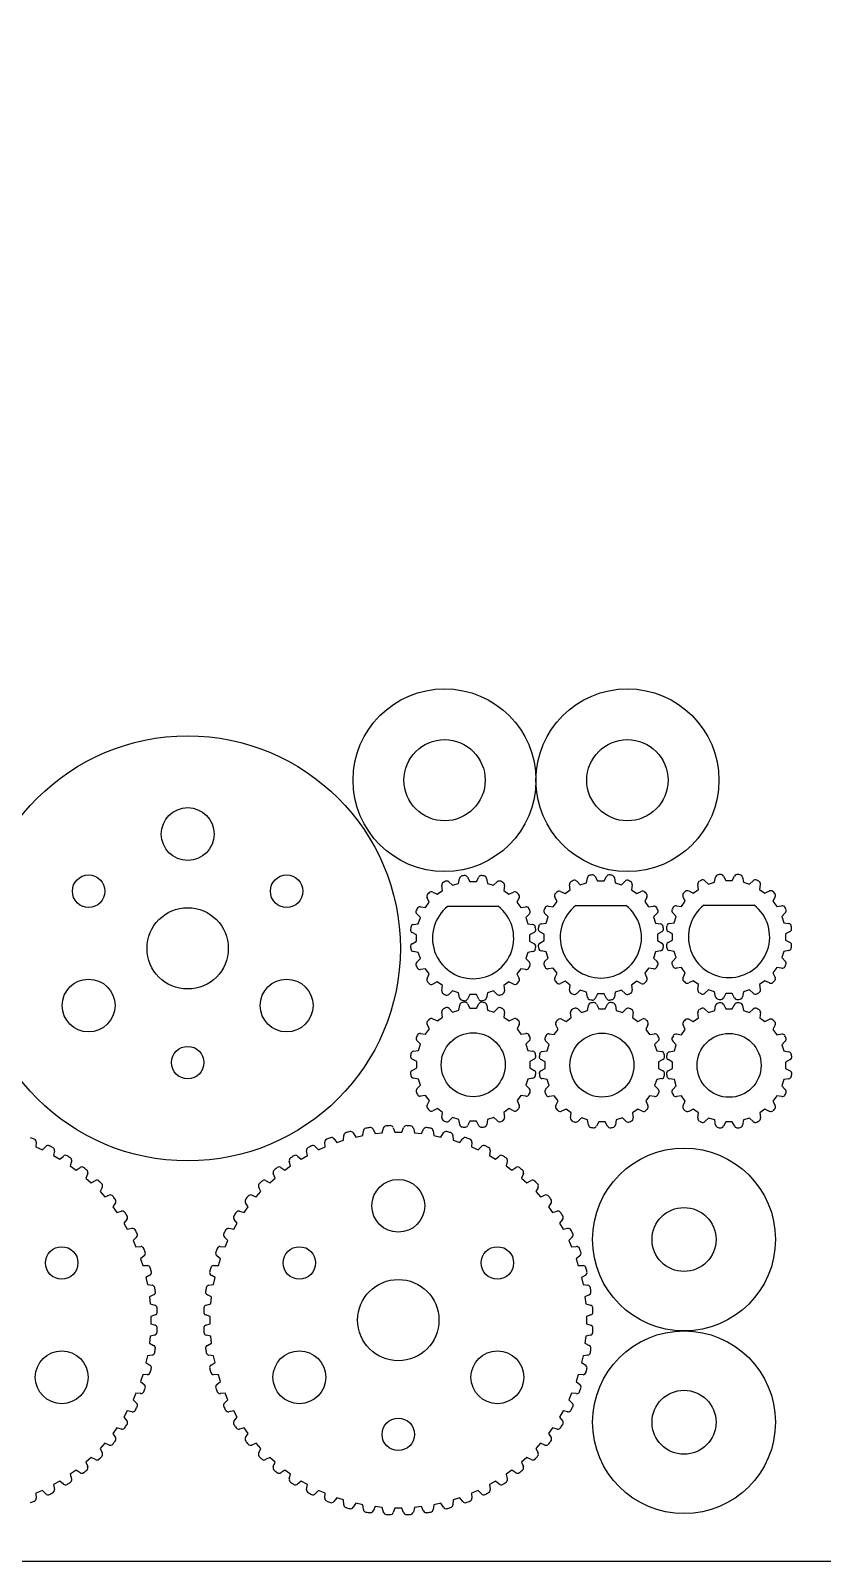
# Model space of a CAD drawing. Extents: x 0 to 603, y 0 to 603.
# Drawn here: x 79.4 to 157.3, y 0 to 150.8 of the extents above; entities that cross this region are included whole.
import ezdxf

# ---------------------------------------------------------------- set-up
doc = ezdxf.new("R2010")
doc.units = 0
doc.layers.add('FINAL', color=8, linetype='CONTINUOUS')
doc.layers.add('LASER_BED', color=8, linetype='CONTINUOUS')

msp = doc.modelspace()

# ---------------------------------------------------------------- linework, layer by layer
at = {"layer": 'FINAL', "linetype": 'CONTINUOUS'}
for p, q in [((119.93, 66.07), (119.86, 66.57)), ((120.56, 66.92), (120.92, 66.58)), ((120.92, 66.58), (121.52, 66.77)), ((121.52, 66.77), (121.61, 67.26)), ((122.39, 67.39), (122.62, 66.95)), ((122.62, 66.95), (123.26, 66.95)), ((123.26, 66.95), (123.49, 67.39)), ((124.27, 67.26), (124.36, 66.77)), ((124.36, 66.77), (124.96, 66.58)), ((124.96, 66.58), (125.32, 66.92)), ((126.02, 66.57), (125.95, 66.07)), ((132.5, 66.13), (132.43, 66.63)), ((133.14, 66.99), (133.49, 66.64)), ((133.49, 66.64), (134.1, 66.83)), ((134.1, 66.83), (134.19, 67.33)), ((134.96, 67.45), (135.2, 67.01)), ((135.2, 67.01), (135.83, 67.01)), ((135.83, 67.01), (136.07, 67.45)), ((136.85, 67.33), (136.93, 66.83)), ((136.93, 66.83), (137.54, 66.64)), ((137.54, 66.64), (137.9, 66.99)), ((138.6, 66.63), (138.53, 66.13)), ((145.12, 66.17), (145.05, 66.67)), ((145.75, 67.03), (146.11, 66.68)), ((146.11, 66.68), (146.71, 66.88)), ((146.71, 66.88), (146.8, 67.37)), ((147.58, 67.49), (147.81, 67.05)), ((147.81, 67.05), (148.45, 67.05)), ((148.45, 67.05), (148.68, 67.49)), ((149.46, 67.37), (149.55, 66.88)), ((149.55, 66.88), (150.15, 66.68)), ((150.15, 66.68), (150.51, 67.03)), ((151.21, 66.67), (151.14, 66.17)), ((118.25, 64.4), (118.63, 64.91)), ((118.63, 64.91), (118.41, 65.36)), ((118.97, 65.92), (119.42, 65.7)), ((119.42, 65.7), (119.93, 66.07)), ((125.95, 66.07), (126.47, 65.7)), ((126.47, 65.7), (126.92, 65.92)), ((127.47, 65.36), (127.26, 64.91)), ((127.26, 64.91), (127.63, 64.4)), ((130.83, 64.46), (131.2, 64.97)), ((131.2, 64.97), (130.98, 65.42)), ((131.54, 65.98), (131.99, 65.76)), ((131.99, 65.76), (132.5, 66.13)), ((138.53, 66.13), (139.04, 65.76)), ((139.04, 65.76), (139.49, 65.98)), ((140.05, 65.42), (139.83, 64.97)), ((139.83, 64.97), (140.2, 64.46)), ((143.44, 64.5), (143.82, 65.01)), ((143.82, 65.01), (143.6, 65.46)), ((144.16, 66.02), (144.6, 65.8)), ((144.6, 65.8), (145.12, 66.17)), ((151.14, 66.17), (151.66, 65.8)), ((151.66, 65.8), (152.11, 66.02)), ((152.66, 65.46), (152.44, 65.01)), ((152.44, 65.01), (152.82, 64.5)), ((117.75, 63.4), (117.4, 63.76)), ((117.55, 62.8), (117.75, 63.4)), ((117.76, 64.47), (118.25, 64.4)), ((120.48, 64.53), (125.41, 64.53)), ((127.63, 64.4), (128.12, 64.47)), ((128.48, 63.76), (128.13, 63.4)), ((128.13, 63.4), (128.33, 62.8)), ((130.32, 63.47), (129.98, 63.83)), ((130.13, 62.86), (130.32, 63.47)), ((130.33, 64.53), (130.83, 64.46)), ((133.05, 64.6), (137.98, 64.6)), ((140.2, 64.46), (140.7, 64.53)), ((141.06, 63.83), (140.71, 63.47)), ((140.71, 63.47), (140.9, 62.86)), ((142.94, 63.51), (142.59, 63.87)), ((142.74, 62.9), (142.94, 63.51)), ((142.95, 64.57), (143.44, 64.5)), ((145.67, 64.64), (150.6, 64.64)), ((152.82, 64.5), (153.31, 64.57)), ((153.67, 63.87), (153.32, 63.51)), ((153.32, 63.51), (153.52, 62.9)), ((117.38, 61.7), (116.94, 61.94)), ((117.06, 62.71), (117.55, 62.8)), ((128.33, 62.8), (128.82, 62.71)), ((128.95, 61.94), (128.5, 61.7)), ((129.95, 61.76), (129.51, 62)), ((129.63, 62.78), (130.13, 62.86)), ((140.9, 62.86), (141.4, 62.78)), ((141.52, 62), (141.08, 61.76)), ((142.57, 61.81), (142.13, 62.04)), ((142.25, 62.82), (142.74, 62.9)), ((153.52, 62.9), (154.01, 62.82)), ((154.14, 62.04), (153.69, 61.81)), ((116.94, 60.83), (117.38, 61.07)), ((117.38, 61.07), (117.38, 61.7)), ((128.5, 61.7), (128.5, 61.07)), ((128.5, 61.07), (128.95, 60.83)), ((129.51, 60.89), (129.95, 61.13)), ((129.95, 61.13), (129.95, 61.76)), ((141.08, 61.76), (141.08, 61.13)), ((141.08, 61.13), (141.52, 60.89)), ((142.13, 60.94), (142.57, 61.17)), ((142.57, 61.17), (142.57, 61.81)), ((153.69, 61.81), (153.69, 61.17)), ((153.69, 61.17), (154.14, 60.94)), ((117.55, 59.97), (117.06, 60.05)), ((117.4, 59), (117.75, 59.36)), ((117.75, 59.36), (117.55, 59.97)), ((128.33, 59.97), (128.13, 59.36)), ((128.13, 59.36), (128.48, 59)), ((128.82, 60.05), (128.33, 59.97)), ((130.13, 60.03), (129.63, 60.12)), ((129.98, 59.07), (130.32, 59.42)), ((130.32, 59.42), (130.13, 60.03)), ((140.9, 60.03), (140.71, 59.42)), ((140.71, 59.42), (141.06, 59.07)), ((141.4, 60.12), (140.9, 60.03)), ((142.74, 60.07), (142.25, 60.16)), ((142.59, 59.11), (142.94, 59.47)), ((142.94, 59.47), (142.74, 60.07)), ((153.52, 60.07), (153.32, 59.47)), ((153.32, 59.47), (153.67, 59.11)), ((154.01, 60.16), (153.52, 60.07)), ((118.25, 58.37), (117.76, 58.3)), ((118.63, 57.86), (118.25, 58.37)), ((118.41, 57.41), (118.63, 57.86)), ((127.63, 58.37), (127.26, 57.86)), ((127.26, 57.86), (127.47, 57.41)), ((128.12, 58.3), (127.63, 58.37)), ((130.83, 58.43), (130.33, 58.36)), ((131.2, 57.92), (130.83, 58.43)), ((130.98, 57.47), (131.2, 57.92)), ((140.2, 58.43), (139.83, 57.92)), ((139.83, 57.92), (140.05, 57.47)), ((140.7, 58.36), (140.2, 58.43)), ((143.44, 58.48), (142.95, 58.41)), ((143.82, 57.96), (143.44, 58.48)), ((143.6, 57.51), (143.82, 57.96)), ((152.82, 58.48), (152.44, 57.96)), ((152.44, 57.96), (152.66, 57.51)), ((153.31, 58.41), (152.82, 58.48)), ((119.42, 57.07), (118.97, 56.85)), ((119.93, 56.7), (119.42, 57.07)), ((119.86, 56.2), (119.93, 56.7)), ((120.92, 56.19), (120.56, 55.84)), ((121.52, 55.99), (120.92, 56.19)), ((121.61, 55.5), (121.52, 55.99)), ((122.62, 55.82), (122.39, 55.38)), ((123.26, 55.82), (122.62, 55.82)), ((123.49, 55.38), (123.26, 55.82)), ((124.36, 55.99), (124.27, 55.5)), ((124.96, 56.19), (124.36, 55.99)), ((125.32, 55.84), (124.96, 56.19)), ((126.47, 57.07), (125.95, 56.7)), ((125.95, 56.7), (126.02, 56.2)), ((126.92, 56.85), (126.47, 57.07)), ((131.99, 57.13), (131.54, 56.91)), ((132.5, 56.76), (131.99, 57.13)), ((132.43, 56.26), (132.5, 56.76)), ((133.49, 56.25), (133.14, 55.91)), ((134.1, 56.06), (133.49, 56.25)), ((134.19, 55.57), (134.1, 56.06)), ((135.2, 55.88), (134.96, 55.44)), ((135.83, 55.88), (135.2, 55.88)), ((136.07, 55.44), (135.83, 55.88)), ((136.93, 56.06), (136.85, 55.57)), ((137.54, 56.25), (136.93, 56.06)), ((137.9, 55.91), (137.54, 56.25)), ((139.04, 57.13), (138.53, 56.76)), ((138.53, 56.76), (138.6, 56.26)), ((139.49, 56.91), (139.04, 57.13)), ((144.6, 57.17), (144.16, 56.96)), ((145.12, 56.8), (144.6, 57.17)), ((145.05, 56.31), (145.12, 56.8)), ((146.11, 56.3), (145.75, 55.95)), ((146.71, 56.1), (146.11, 56.3)), ((146.8, 55.61), (146.71, 56.1)), ((147.81, 55.93), (147.58, 55.48)), ((148.45, 55.93), (147.81, 55.93)), ((148.68, 55.48), (148.45, 55.93)), ((149.55, 56.1), (149.46, 55.61)), ((150.15, 56.3), (149.55, 56.1)), ((150.51, 55.95), (150.15, 56.3)), ((151.66, 57.17), (151.14, 56.8)), ((151.14, 56.8), (151.21, 56.31)), ((152.11, 56.96), (151.66, 57.17)), ((120.57, 54.45), (120.93, 54.1)), ((120.93, 54.1), (121.54, 54.3)), ((121.54, 54.3), (121.62, 54.79)), ((122.4, 54.91), (122.63, 54.47)), ((122.63, 54.47), (123.27, 54.47)), ((123.27, 54.47), (123.5, 54.91)), ((124.28, 54.79), (124.37, 54.3)), ((124.37, 54.3), (124.97, 54.1)), ((124.97, 54.1), (125.33, 54.45)), ((133.24, 54.41), (133.6, 54.06)), ((134.2, 54.25), (134.29, 54.75)), ((135.07, 54.87), (135.3, 54.43)), ((135.3, 54.43), (135.93, 54.43)), ((135.93, 54.43), (136.17, 54.87)), ((136.95, 54.75), (137.03, 54.25)), ((137.64, 54.06), (138, 54.41)), ((145.75, 54.39), (146.11, 54.05)), ((146.72, 54.24), (146.81, 54.73)), ((147.58, 54.86), (147.82, 54.42)), ((147.82, 54.42), (148.45, 54.42)), ((148.45, 54.42), (148.69, 54.86)), ((149.47, 54.73), (149.55, 54.24)), ((150.16, 54.05), (150.52, 54.39)), ((118.64, 52.43), (118.42, 52.88)), ((118.98, 53.44), (119.43, 53.22)), ((119.43, 53.22), (119.94, 53.59)), ((119.94, 53.59), (119.87, 54.09)), ((126.03, 54.09), (125.96, 53.59)), ((125.96, 53.59), (126.48, 53.22)), ((126.48, 53.22), (126.93, 53.44)), ((127.48, 52.88), (127.27, 52.43)), ((131.3, 52.39), (131.08, 52.84)), ((131.64, 53.4), (132.09, 53.18)), ((132.09, 53.18), (132.6, 53.55)), ((132.6, 53.55), (132.54, 54.05)), ((133.6, 54.06), (134.2, 54.25)), ((137.03, 54.25), (137.64, 54.06)), ((138.7, 54.05), (138.63, 53.55)), ((138.63, 53.55), (139.14, 53.18)), ((139.14, 53.18), (139.59, 53.4)), ((140.15, 52.84), (139.93, 52.39)), ((143.82, 52.38), (143.6, 52.83)), ((144.16, 53.39), (144.61, 53.17)), ((144.61, 53.17), (145.12, 53.54)), ((145.12, 53.54), (145.05, 54.04)), ((146.11, 54.05), (146.72, 54.24)), ((149.55, 54.24), (150.16, 54.05)), ((151.22, 54.04), (151.15, 53.54)), ((151.15, 53.54), (151.66, 53.17)), ((151.66, 53.17), (152.11, 53.39)), ((152.67, 52.83), (152.45, 52.38)), ((117.76, 50.93), (117.41, 51.29)), ((117.77, 51.99), (118.27, 51.92)), ((118.27, 51.92), (118.64, 52.43)), ((127.27, 52.43), (127.64, 51.92)), ((127.64, 51.92), (128.13, 51.99)), ((128.49, 51.29), (128.14, 50.93)), ((130.44, 51.95), (130.93, 51.88)), ((130.93, 51.88), (131.3, 52.39)), ((139.93, 52.39), (140.3, 51.88)), ((140.3, 51.88), (140.8, 51.95)), ((142.95, 51.94), (143.45, 51.87)), ((143.45, 51.87), (143.82, 52.38)), ((152.45, 52.38), (152.82, 51.87)), ((152.82, 51.87), (153.32, 51.94)), ((117.07, 50.24), (117.56, 50.32)), ((117.56, 50.32), (117.76, 50.93)), ((128.14, 50.93), (128.34, 50.32)), ((128.34, 50.32), (128.83, 50.24)), ((129.74, 50.2), (130.23, 50.28)), ((130.43, 50.89), (130.08, 51.25)), ((130.23, 50.28), (130.43, 50.89)), ((141.16, 51.25), (140.81, 50.89)), ((140.81, 50.89), (141.01, 50.28)), ((141.01, 50.28), (141.5, 50.2)), ((142.25, 50.18), (142.75, 50.27)), ((142.94, 50.87), (142.6, 51.23)), ((142.75, 50.27), (142.94, 50.87)), ((153.67, 51.23), (153.33, 50.87)), ((153.33, 50.87), (153.52, 50.27)), ((153.52, 50.27), (154.02, 50.18)), ((117.39, 49.22), (116.95, 49.46)), ((116.95, 48.35), (117.39, 48.59)), ((117.39, 48.59), (117.39, 49.22)), ((128.96, 49.46), (128.51, 49.22)), ((128.51, 49.22), (128.51, 48.59)), ((128.51, 48.59), (128.96, 48.35)), ((130.05, 49.18), (129.61, 49.42)), ((129.61, 48.31), (130.05, 48.55)), ((130.05, 48.55), (130.05, 49.18)), ((141.62, 49.42), (141.18, 49.18)), ((141.18, 49.18), (141.18, 48.55)), ((141.18, 48.55), (141.62, 48.31)), ((142.57, 49.17), (142.13, 49.41)), ((142.13, 48.3), (142.57, 48.54)), ((142.57, 48.54), (142.57, 49.17)), ((154.14, 49.41), (153.7, 49.17)), ((153.7, 49.17), (153.7, 48.54)), ((153.7, 48.54), (154.14, 48.3)), ((117.56, 47.49), (117.07, 47.58)), ((117.41, 46.53), (117.76, 46.89)), ((117.76, 46.89), (117.56, 47.49)), ((128.34, 47.49), (128.14, 46.89)), ((128.14, 46.89), (128.49, 46.53)), ((128.83, 47.58), (128.34, 47.49)), ((130.23, 47.45), (129.74, 47.54)), ((130.08, 46.49), (130.43, 46.85)), ((130.43, 46.85), (130.23, 47.45)), ((141.01, 47.45), (140.81, 46.85)), ((140.81, 46.85), (141.16, 46.49)), ((141.5, 47.54), (141.01, 47.45)), ((142.75, 47.44), (142.25, 47.52)), ((142.6, 46.47), (142.94, 46.83)), ((142.94, 46.83), (142.75, 47.44)), ((153.52, 47.44), (153.33, 46.83)), ((153.33, 46.83), (153.67, 46.47)), ((154.02, 47.52), (153.52, 47.44)), ((118.27, 45.89), (117.77, 45.82)), ((118.64, 45.38), (118.27, 45.89)), ((118.42, 44.93), (118.64, 45.38)), ((127.64, 45.89), (127.27, 45.38)), ((127.27, 45.38), (127.48, 44.93)), ((128.13, 45.82), (127.64, 45.89)), ((130.93, 45.85), (130.44, 45.78)), ((131.3, 45.34), (130.93, 45.85)), ((131.08, 44.89), (131.3, 45.34)), ((140.3, 45.85), (139.93, 45.34)), ((139.93, 45.34), (140.15, 44.89)), ((140.8, 45.78), (140.3, 45.85)), ((143.45, 45.84), (142.95, 45.77)), ((143.82, 45.33), (143.45, 45.84)), ((143.6, 44.88), (143.82, 45.33)), ((152.82, 45.84), (152.45, 45.33)), ((152.45, 45.33), (152.67, 44.88)), ((153.32, 45.77), (152.82, 45.84)), ((119.43, 44.59), (118.98, 44.37)), ((119.94, 44.22), (119.43, 44.59)), ((119.87, 43.72), (119.94, 44.22)), ((126.48, 44.59), (125.96, 44.22)), ((125.96, 44.22), (126.03, 43.72)), ((126.93, 44.37), (126.48, 44.59)), ((132.09, 44.55), (131.64, 44.33)), ((132.6, 44.18), (132.09, 44.55)), ((132.54, 43.68), (132.6, 44.18)), ((139.14, 44.55), (138.63, 44.18)), ((138.63, 44.18), (138.7, 43.68)), ((139.59, 44.33), (139.14, 44.55)), ((144.61, 44.54), (144.16, 44.32)), ((145.12, 44.17), (144.61, 44.54)), ((145.05, 43.67), (145.12, 44.17)), ((151.66, 44.54), (151.15, 44.17)), ((151.15, 44.17), (151.22, 43.67)), ((152.11, 44.32), (151.66, 44.54)), ((112.08, 41.94), (112.14, 42.41)), ((113.09, 42.56), (113.3, 42.13)), ((113.99, 42.21), (114.11, 42.66)), ((115.07, 42.71), (115.23, 42.27)), ((115.23, 42.27), (115.93, 42.27)), ((115.93, 42.27), (116.09, 42.71)), ((117.06, 42.66), (117.17, 42.21)), ((117.86, 42.13), (118.07, 42.56)), ((119.02, 42.41), (119.09, 41.94)), ((120.93, 43.71), (120.57, 43.37)), ((121.54, 43.52), (120.93, 43.71)), ((121.62, 43.03), (121.54, 43.52)), ((122.63, 43.34), (122.4, 42.9)), ((123.27, 43.34), (122.63, 43.34)), ((123.5, 42.9), (123.27, 43.34)), ((124.37, 43.52), (124.28, 43.03)), ((124.97, 43.71), (124.37, 43.52)), ((125.33, 43.37), (124.97, 43.71)), ((133.6, 43.67), (133.24, 43.33)), ((134.2, 43.48), (133.6, 43.67)), ((134.29, 42.99), (134.2, 43.48)), ((135.3, 43.3), (135.07, 42.86)), ((135.93, 43.3), (135.3, 43.3)), ((136.17, 42.86), (135.93, 43.3)), ((137.03, 43.48), (136.95, 42.99)), ((137.64, 43.67), (137.03, 43.48)), ((138, 43.33), (137.64, 43.67)), ((146.11, 43.66), (145.75, 43.31)), ((146.72, 43.47), (146.11, 43.66)), ((146.81, 42.97), (146.72, 43.47)), ((147.82, 43.29), (147.58, 42.85)), ((148.45, 43.29), (147.82, 43.29)), ((148.69, 42.85), (148.45, 43.29)), ((149.55, 43.47), (149.47, 42.97)), ((150.16, 43.66), (149.55, 43.47)), ((150.52, 43.31), (150.16, 43.66)), ((79.95, 41.28), (79.91, 40.81)), ((79.91, 40.81), (80.55, 40.53)), ((80.55, 40.53), (80.88, 40.87)), ((107.41, 40.87), (107.73, 40.53)), ((107.73, 40.53), (108.37, 40.81)), ((108.37, 40.81), (108.34, 41.28)), ((109.24, 41.63), (109.53, 41.26)), ((109.53, 41.26), (110.19, 41.47)), ((110.19, 41.47), (110.21, 41.94)), ((111.14, 42.19), (111.39, 41.79)), ((111.39, 41.79), (112.08, 41.94)), ((113.3, 42.13), (113.99, 42.21)), ((117.17, 42.21), (117.86, 42.13)), ((119.09, 41.94), (119.77, 41.79)), ((119.77, 41.79), (120.02, 42.19)), ((120.95, 41.94), (120.97, 41.47)), ((120.97, 41.47), (121.63, 41.26)), ((121.63, 41.26), (121.92, 41.63)), ((122.83, 41.28), (122.79, 40.81)), ((122.79, 40.81), (123.43, 40.53)), ((123.43, 40.53), (123.76, 40.87)), ((81.74, 40.43), (81.66, 39.97)), ((81.66, 39.97), (82.26, 39.62)), ((82.26, 39.62), (82.62, 39.92)), ((83.43, 39.39), (83.3, 38.94)), ((104.98, 38.94), (104.85, 39.39)), ((105.66, 39.92), (106.02, 39.62)), ((106.02, 39.62), (106.63, 39.97)), ((106.63, 39.97), (106.55, 40.43)), ((124.62, 40.43), (124.54, 39.97)), ((124.54, 39.97), (125.14, 39.62)), ((125.14, 39.62), (125.5, 39.92)), ((126.31, 39.39), (126.18, 38.94)), ((83.3, 38.94), (83.87, 38.53)), ((83.87, 38.53), (84.26, 38.79)), ((85.01, 38.19), (84.83, 37.75)), ((84.83, 37.75), (85.35, 37.28)), ((102.94, 37.28), (103.46, 37.75)), ((103.46, 37.75), (103.28, 38.19)), ((104.03, 38.79), (104.42, 38.53)), ((104.42, 38.53), (104.98, 38.94)), ((126.18, 38.94), (126.75, 38.53)), ((126.75, 38.53), (127.14, 38.79)), ((127.89, 38.19), (127.71, 37.75)), ((127.71, 37.75), (128.23, 37.28)), ((85.35, 37.28), (85.77, 37.5)), ((86.45, 36.82), (86.23, 36.41)), ((86.23, 36.41), (86.69, 35.89)), ((101.59, 35.89), (102.06, 36.41)), ((102.06, 36.41), (101.84, 36.82)), ((102.52, 37.5), (102.94, 37.28)), ((128.23, 37.28), (128.64, 37.5)), ((129.33, 36.82), (129.1, 36.41)), ((129.1, 36.41), (129.57, 35.89)), ((86.69, 35.89), (87.13, 36.06)), ((87.74, 35.31), (87.47, 34.92)), ((87.47, 34.92), (87.89, 34.36)), ((100.4, 34.36), (100.81, 34.92)), ((100.81, 34.92), (100.55, 35.31)), ((101.16, 36.06), (101.59, 35.89)), ((129.57, 35.89), (130.01, 36.06)), ((130.62, 35.31), (130.35, 34.92)), ((130.35, 34.92), (130.76, 34.36)), ((87.89, 34.36), (88.34, 34.49)), ((88.86, 33.68), (88.56, 33.32)), ((88.56, 33.32), (88.91, 32.71)), ((99.38, 32.71), (99.73, 33.32)), ((99.73, 33.32), (99.42, 33.68)), ((99.95, 34.49), (100.4, 34.36)), ((130.76, 34.36), (131.22, 34.49)), ((131.74, 33.68), (131.44, 33.32)), ((131.44, 33.32), (131.79, 32.71)), ((88.91, 32.71), (89.37, 32.8)), ((89.81, 31.94), (89.47, 31.61)), ((98.81, 31.61), (98.48, 31.94)), ((98.91, 32.8), (99.38, 32.71)), ((131.79, 32.71), (132.25, 32.8)), ((132.69, 31.94), (132.35, 31.61)), ((89.47, 31.61), (89.76, 30.97)), ((89.76, 30.97), (90.23, 31)), ((98.06, 31), (98.53, 30.97)), ((98.53, 30.97), (98.81, 31.61)), ((132.35, 31.61), (132.63, 30.97)), ((132.63, 30.97), (133.1, 31)), ((90.57, 30.1), (90.2, 29.81)), ((90.2, 29.81), (90.42, 29.15)), ((90.42, 29.15), (90.89, 29.13)), ((97.4, 29.13), (97.87, 29.15)), ((98.09, 29.81), (97.71, 30.1)), ((97.87, 29.15), (98.09, 29.81)), ((133.45, 30.1), (133.08, 29.81)), ((133.08, 29.81), (133.29, 29.15)), ((133.29, 29.15), (133.77, 29.13)), ((91.14, 28.2), (90.74, 27.95)), ((90.74, 27.95), (90.88, 27.27)), ((90.88, 27.27), (91.35, 27.2)), ((96.94, 27.2), (97.4, 27.27)), ((97.55, 27.95), (97.15, 28.2)), ((97.4, 27.27), (97.55, 27.95)), ((134.02, 28.2), (133.62, 27.95)), ((133.62, 27.95), (133.76, 27.27)), ((133.76, 27.27), (134.23, 27.2)), ((91.5, 26.25), (91.08, 26.04)), ((91.08, 26.04), (91.15, 25.35)), ((97.21, 26.04), (96.79, 26.25)), ((97.14, 25.35), (97.21, 26.04)), ((134.38, 26.25), (133.95, 26.04)), ((133.95, 26.04), (134.03, 25.35)), ((91.15, 25.35), (91.61, 25.23)), ((91.66, 24.27), (91.21, 24.11)), ((97.07, 24.11), (96.63, 24.27)), ((96.68, 25.23), (97.14, 25.35)), ((134.03, 25.35), (134.49, 25.23)), ((134.54, 24.27), (134.09, 24.11)), ((91.21, 24.11), (91.21, 23.41)), ((91.21, 23.41), (91.66, 23.25)), ((96.63, 23.25), (97.07, 23.41)), ((97.07, 23.41), (97.07, 24.11)), ((134.09, 24.11), (134.09, 23.41)), ((134.09, 23.41), (134.54, 23.25)), ((91.15, 22.17), (91.08, 21.48)), ((91.08, 21.48), (91.5, 21.27)), ((91.61, 22.29), (91.15, 22.17)), ((97.14, 22.17), (96.68, 22.29)), ((96.79, 21.27), (97.21, 21.48)), ((97.21, 21.48), (97.14, 22.17)), ((134.03, 22.17), (133.95, 21.48)), ((133.95, 21.48), (134.38, 21.27)), ((134.49, 22.29), (134.03, 22.17)), ((90.88, 20.25), (90.74, 19.57)), ((91.35, 20.32), (90.88, 20.25)), ((97.4, 20.25), (96.94, 20.32)), ((97.55, 19.57), (97.4, 20.25)), ((133.76, 20.25), (133.62, 19.57)), ((134.23, 20.32), (133.76, 20.25)), ((90.42, 18.37), (90.2, 17.71)), ((90.89, 18.39), (90.42, 18.37)), ((90.74, 19.57), (91.14, 19.32)), ((97.15, 19.32), (97.55, 19.57)), ((97.87, 18.37), (97.4, 18.39)), ((98.09, 17.71), (97.87, 18.37)), ((133.29, 18.37), (133.08, 17.71)), ((133.77, 18.39), (133.29, 18.37)), ((133.62, 19.57), (134.02, 19.32)), ((90.2, 17.71), (90.57, 17.42)), ((97.71, 17.42), (98.09, 17.71)), ((133.08, 17.71), (133.45, 17.42)), ((89.76, 16.55), (89.47, 15.91)), ((89.47, 15.91), (89.81, 15.59)), ((90.23, 16.52), (89.76, 16.55)), ((98.53, 16.55), (98.06, 16.52)), ((98.48, 15.59), (98.81, 15.91)), ((98.81, 15.91), (98.53, 16.55)), ((132.63, 16.55), (132.35, 15.91)), ((132.35, 15.91), (132.69, 15.59)), ((133.1, 16.52), (132.63, 16.55)), ((88.91, 14.81), (88.56, 14.2)), ((88.56, 14.2), (88.86, 13.84)), ((89.37, 14.73), (88.91, 14.81)), ((99.38, 14.81), (98.91, 14.73)), ((99.73, 14.2), (99.38, 14.81)), ((99.42, 13.84), (99.73, 14.2)), ((131.79, 14.81), (131.44, 14.2)), ((131.44, 14.2), (131.74, 13.84)), ((132.25, 14.73), (131.79, 14.81)), ((87.89, 13.16), (87.47, 12.6)), ((87.47, 12.6), (87.74, 12.21)), ((88.34, 13.03), (87.89, 13.16)), ((100.4, 13.16), (99.95, 13.03)), ((100.81, 12.6), (100.4, 13.16)), ((100.55, 12.21), (100.81, 12.6)), ((130.76, 13.16), (130.35, 12.6)), ((130.35, 12.6), (130.62, 12.21)), ((131.22, 13.03), (130.76, 13.16)), ((86.69, 11.63), (86.23, 11.12)), ((86.23, 11.12), (86.45, 10.7)), ((87.13, 11.46), (86.69, 11.63)), ((101.59, 11.63), (101.16, 11.46)), ((102.06, 11.12), (101.59, 11.63)), ((101.84, 10.7), (102.06, 11.12)), ((129.57, 11.63), (129.1, 11.12)), ((129.1, 11.12), (129.33, 10.7)), ((130.01, 11.46), (129.57, 11.63)), ((85.35, 10.24), (84.83, 9.77)), ((84.83, 9.77), (85.01, 9.33)), ((85.77, 10.02), (85.35, 10.24)), ((102.94, 10.24), (102.52, 10.02)), ((103.46, 9.77), (102.94, 10.24)), ((103.28, 9.33), (103.46, 9.77)), ((128.23, 10.24), (127.71, 9.77)), ((127.71, 9.77), (127.89, 9.33)), ((128.64, 10.02), (128.23, 10.24)), ((82.26, 7.9), (81.66, 7.56)), ((81.66, 7.56), (81.74, 7.09)), ((82.62, 7.6), (82.26, 7.9)), ((83.87, 8.99), (83.3, 8.58)), ((83.3, 8.58), (83.43, 8.13)), ((84.26, 8.73), (83.87, 8.99)), ((104.42, 8.99), (104.03, 8.73)), ((104.98, 8.58), (104.42, 8.99)), ((104.85, 8.13), (104.98, 8.58)), ((106.02, 7.9), (105.66, 7.6)), ((106.63, 7.56), (106.02, 7.9)), ((106.55, 7.09), (106.63, 7.56)), ((125.14, 7.9), (124.54, 7.56)), ((124.54, 7.56), (124.62, 7.09)), ((125.5, 7.6), (125.14, 7.9)), ((126.75, 8.99), (126.18, 8.58)), ((126.18, 8.58), (126.31, 8.13)), ((127.14, 8.73), (126.75, 8.99)), ((80.55, 6.99), (79.91, 6.71)), ((79.91, 6.71), (79.95, 6.24)), ((80.88, 6.65), (80.55, 6.99)), ((107.73, 6.99), (107.41, 6.65)), ((108.37, 6.71), (107.73, 6.99)), ((108.34, 6.24), (108.37, 6.71)), ((109.53, 6.26), (109.24, 5.89)), ((110.19, 6.05), (109.53, 6.26)), ((110.21, 5.58), (110.19, 6.05)), ((120.97, 6.05), (120.95, 5.58)), ((121.63, 6.26), (120.97, 6.05)), ((121.92, 5.89), (121.63, 6.26)), ((123.43, 6.99), (122.79, 6.71)), ((122.79, 6.71), (122.83, 6.24)), ((123.76, 6.65), (123.43, 6.99)), ((111.39, 5.73), (111.14, 5.33)), ((112.08, 5.58), (111.39, 5.73)), ((112.14, 5.12), (112.08, 5.58)), ((113.3, 5.39), (113.09, 4.96)), ((113.99, 5.32), (113.3, 5.39)), ((114.11, 4.86), (113.99, 5.32)), ((115.23, 5.25), (115.07, 4.81)), ((115.93, 5.25), (115.23, 5.25)), ((116.09, 4.81), (115.93, 5.25)), ((117.17, 5.32), (117.06, 4.86)), ((117.86, 5.39), (117.17, 5.32)), ((118.07, 4.96), (117.86, 5.39)), ((119.09, 5.58), (119.02, 5.12)), ((119.77, 5.73), (119.09, 5.58)), ((120.02, 5.33), (119.77, 5.73))]:
    msp.add_line(p, q, dxfattribs=at)
at = {"layer": 'FINAL'}
for centre, radius in [((120.13, 76.93), 9), ((138.13, 76.93), 9), ((120.13, 76.93), 4), ((138.13, 76.93), 4), ((143.7, 31.7), 9), ((143.7, 13.7), 9)]:
    msp.add_circle(centre, radius, dxfattribs=at)
at = {"layer": 'FINAL', "linetype": 'CONTINUOUS'}
for centre, radius in [((94.85, 60.37), 20.93), ((94.85, 71.63), 2.6), ((85.1, 66), 1.6), ((104.59, 66), 1.6), ((94.85, 60.37), 4), ((85.1, 54.74), 2.6), ((104.59, 54.74), 2.6), ((122.95, 48.91), 3.15), ((135.62, 48.87), 3.15), ((148.14, 48.85), 3.15), ((94.85, 49.12), 1.6), ((115.58, 35.02), 2.6), ((143.7, 31.7), 3.15), ((82.45, 29.39), 1.6), ((105.84, 29.39), 1.6), ((125.33, 29.39), 1.6), ((115.58, 23.76), 4), ((82.45, 18.13), 2.6), ((105.84, 18.13), 2.6), ((125.33, 18.13), 2.6), ((143.7, 13.7), 3.15), ((115.58, 12.51), 1.6)]:
    msp.add_circle(centre, radius, dxfattribs=at)
for centre, radius, start, end in [((120.16, 66.61), 0.305, 118.0227, 188), ((122.94, 61.38), 6.22, 115.9773, 118.0227), ((120.35, 66.7), 0.305, 46, 115.9773), ((121.91, 67.21), 0.305, 100.0227, 170), ((122.94, 61.38), 6.22, 97.9773, 100.0227), ((122.12, 67.24), 0.305, 28, 97.9773), ((123.76, 67.24), 0.305, 82.0227, 152), ((122.94, 61.38), 6.22, 79.9773, 82.0227), ((123.97, 67.21), 0.305, 10, 79.9773), ((125.53, 66.7), 0.305, 64.0227, 134), ((122.94, 61.38), 6.22, 61.9773, 64.0227), ((125.72, 66.61), 0.305, 352, 61.9773), ((132.74, 66.67), 0.305, 118.0227, 188), ((135.52, 61.45), 6.22, 115.9773, 118.0227), ((132.92, 66.77), 0.305, 46, 115.9773), ((134.49, 67.27), 0.305, 100.0227, 170), ((135.52, 61.45), 6.22, 97.9773, 100.0227), ((134.69, 67.31), 0.305, 28, 97.9773), ((136.34, 67.31), 0.305, 82.0227, 152), ((135.52, 61.45), 6.22, 79.9773, 82.0227), ((136.55, 67.27), 0.305, 10, 79.9773), ((138.11, 66.77), 0.305, 64.0227, 134), ((135.52, 61.45), 6.22, 61.9773, 64.0227), ((138.3, 66.67), 0.305, 352, 61.9773), ((145.35, 66.71), 0.305, 118.0227, 188), ((148.13, 61.49), 6.22, 115.9773, 118.0227), ((145.54, 66.81), 0.305, 46, 115.9773), ((147.1, 67.32), 0.305, 100.0227, 170), ((148.13, 61.49), 6.22, 97.9773, 100.0227), ((147.31, 67.35), 0.305, 28, 97.9773), ((148.95, 67.35), 0.305, 82.0227, 152), ((148.13, 61.49), 6.22, 79.9773, 82.0227), ((149.16, 67.32), 0.305, 10, 79.9773), ((150.72, 66.81), 0.305, 64.0227, 134), ((148.13, 61.49), 6.22, 61.9773, 64.0227), ((150.91, 66.71), 0.305, 352, 61.9773), ((118.68, 65.49), 0.305, 136.0227, 206), ((122.94, 61.38), 6.22, 133.9773, 136.0227), ((118.83, 65.64), 0.305, 64, 133.9773), ((127.05, 65.64), 0.305, 46.0227, 116), ((122.94, 61.38), 6.22, 43.9773, 46.0227), ((127.2, 65.49), 0.305, 334, 43.9773), ((131.26, 65.56), 0.305, 136.0227, 206), ((135.52, 61.45), 6.22, 133.9773, 136.0227), ((131.41, 65.7), 0.305, 64, 133.9773), ((139.63, 65.7), 0.305, 46.0227, 116), ((135.52, 61.45), 6.22, 43.9773, 46.0227), ((139.77, 65.56), 0.305, 334, 43.9773), ((143.87, 65.6), 0.305, 136.0227, 206), ((148.13, 61.49), 6.22, 133.9773, 136.0227), ((144.02, 65.75), 0.305, 64, 133.9773), ((152.24, 65.75), 0.305, 46.0227, 116), ((148.13, 61.49), 6.22, 43.9773, 46.0227), ((152.39, 65.6), 0.305, 334, 43.9773), ((117.62, 63.98), 0.305, 154.0227, 224), ((122.94, 61.38), 6.22, 151.9773, 154.0227), ((117.72, 64.16), 0.305, 82, 151.9773), ((122.94, 61.38), 4, 128.0475, 51.9525), ((128.17, 64.16), 0.305, 28.0227, 98), ((122.94, 61.38), 6.22, 25.9773, 28.0227), ((128.26, 63.98), 0.305, 316, 25.9773), ((130.2, 64.04), 0.305, 154.0227, 224), ((135.52, 61.45), 6.22, 151.9773, 154.0227), ((130.29, 64.23), 0.305, 82, 151.9773), ((135.52, 61.45), 4, 128.0475, 51.9525), ((140.74, 64.23), 0.305, 28.0227, 98), ((135.52, 61.45), 6.22, 25.9773, 28.0227), ((140.84, 64.04), 0.305, 316, 25.9773), ((142.81, 64.08), 0.305, 154.0227, 224), ((148.13, 61.49), 6.22, 151.9773, 154.0227), ((142.91, 64.27), 0.305, 82, 151.9773), ((148.13, 61.49), 4, 128.0475, 51.9525), ((153.36, 64.27), 0.305, 28.0227, 98), ((148.13, 61.49), 6.22, 25.9773, 28.0227), ((153.45, 64.08), 0.305, 316, 25.9773), ((122.94, 61.38), 6.22, 169.9773, 172.0227), ((117.08, 62.2), 0.305, 172.0227, 242), ((117.11, 62.41), 0.305, 100, 169.9773), ((128.77, 62.41), 0.305, 10.0227, 80), ((128.8, 62.2), 0.305, 298, 7.9773), ((122.94, 61.38), 6.22, 7.9773, 10.0227), ((135.52, 61.45), 6.22, 169.9773, 172.0227), ((129.65, 62.27), 0.305, 172.0227, 242), ((129.69, 62.48), 0.305, 100, 169.9773), ((141.34, 62.48), 0.305, 10.0227, 80), ((141.38, 62.27), 0.305, 298, 7.9773), ((135.52, 61.45), 6.22, 7.9773, 10.0227), ((148.13, 61.49), 6.22, 169.9773, 172.0227), ((142.27, 62.31), 0.305, 172.0227, 242), ((142.3, 62.52), 0.305, 100, 169.9773), ((153.96, 62.52), 0.305, 10.0227, 80), ((153.99, 62.31), 0.305, 298, 7.9773), ((148.13, 61.49), 6.22, 7.9773, 10.0227), ((117.08, 60.56), 0.305, 118, 187.9773), ((122.94, 61.38), 6.22, 187.9773, 190.0227), ((117.11, 60.35), 0.305, 190.0227, 260), ((128.77, 60.35), 0.305, 280, 349.9773), ((128.8, 60.56), 0.305, 352.0227, 62), ((122.94, 61.38), 6.22, 349.9773, 352.0227), ((129.65, 60.62), 0.305, 118, 187.9773), ((135.52, 61.45), 6.22, 187.9773, 190.0227), ((129.69, 60.42), 0.305, 190.0227, 260), ((141.34, 60.42), 0.305, 280, 349.9773), ((141.38, 60.62), 0.305, 352.0227, 62), ((135.52, 61.45), 6.22, 349.9773, 352.0227), ((142.27, 60.67), 0.305, 118, 187.9773), ((148.13, 61.49), 6.22, 187.9773, 190.0227), ((142.3, 60.46), 0.305, 190.0227, 260), ((153.96, 60.46), 0.305, 280, 349.9773), ((153.99, 60.67), 0.305, 352.0227, 62), ((148.13, 61.49), 6.22, 349.9773, 352.0227), ((117.62, 58.79), 0.305, 136, 205.9773), ((128.26, 58.79), 0.305, 334.0227, 44), ((130.2, 58.85), 0.305, 136, 205.9773), ((140.84, 58.85), 0.305, 334.0227, 44), ((142.81, 58.9), 0.305, 136, 205.9773), ((153.45, 58.9), 0.305, 334.0227, 44), ((122.94, 61.38), 6.22, 205.9773, 208.0227), ((117.72, 58.6), 0.305, 208.0227, 278), ((118.68, 57.27), 0.305, 154, 223.9773), ((127.2, 57.27), 0.305, 316.0227, 26), ((128.17, 58.6), 0.305, 262, 331.9773), ((122.94, 61.38), 6.22, 331.9773, 334.0227), ((135.52, 61.45), 6.22, 205.9773, 208.0227), ((130.29, 58.67), 0.305, 208.0227, 278), ((131.26, 57.34), 0.305, 154, 223.9773), ((139.77, 57.34), 0.305, 316.0227, 26), ((140.74, 58.67), 0.305, 262, 331.9773), ((135.52, 61.45), 6.22, 331.9773, 334.0227), ((148.13, 61.49), 6.22, 205.9773, 208.0227), ((142.91, 58.71), 0.305, 208.0227, 278), ((143.87, 57.38), 0.305, 154, 223.9773), ((152.39, 57.38), 0.305, 316.0227, 26), ((153.36, 58.71), 0.305, 262, 331.9773), ((148.13, 61.49), 6.22, 331.9773, 334.0227), ((122.94, 61.38), 6.22, 223.9773, 226.0227), ((118.83, 57.12), 0.305, 226.0227, 296), ((120.16, 56.16), 0.305, 172, 241.9773), ((122.94, 61.38), 6.22, 241.9773, 244.0227), ((120.35, 56.06), 0.305, 244.0227, 314), ((125.53, 56.06), 0.305, 226, 295.9773), ((122.94, 61.38), 6.22, 295.9773, 298.0227), ((125.72, 56.16), 0.305, 298.0227, 8), ((127.05, 57.12), 0.305, 244, 313.9773), ((122.94, 61.38), 6.22, 313.9773, 316.0227), ((135.52, 61.45), 6.22, 223.9773, 226.0227), ((131.41, 57.19), 0.305, 226.0227, 296), ((132.74, 56.22), 0.305, 172, 241.9773), ((135.52, 61.45), 6.22, 241.9773, 244.0227), ((132.92, 56.13), 0.305, 244.0227, 314), ((138.11, 56.13), 0.305, 226, 295.9773), ((135.52, 61.45), 6.22, 295.9773, 298.0227), ((138.3, 56.22), 0.305, 298.0227, 8), ((139.63, 57.19), 0.305, 244, 313.9773), ((135.52, 61.45), 6.22, 313.9773, 316.0227), ((148.13, 61.49), 6.22, 223.9773, 226.0227), ((144.02, 57.23), 0.305, 226.0227, 296), ((145.35, 56.26), 0.305, 172, 241.9773), ((148.13, 61.49), 6.22, 241.9773, 244.0227), ((145.54, 56.17), 0.305, 244.0227, 314), ((150.72, 56.17), 0.305, 226, 295.9773), ((148.13, 61.49), 6.22, 295.9773, 298.0227), ((150.91, 56.26), 0.305, 298.0227, 8), ((152.24, 57.23), 0.305, 244, 313.9773), ((148.13, 61.49), 6.22, 313.9773, 316.0227), ((120.17, 54.13), 0.305, 118.0227, 188), ((122.95, 48.91), 6.22, 115.9773, 118.0227), ((120.36, 54.23), 0.305, 46, 115.9773), ((121.91, 55.56), 0.305, 190, 259.9773), ((121.92, 54.73), 0.305, 100.0227, 170), ((122.94, 61.38), 6.22, 259.9773, 262.0227), ((122.95, 48.91), 6.22, 97.9773, 100.0227), ((122.12, 55.52), 0.305, 262.0227, 332), ((122.13, 54.77), 0.305, 28, 97.9773), ((123.76, 55.52), 0.305, 208, 277.9773), ((123.77, 54.77), 0.305, 82.0227, 152), ((122.94, 61.38), 6.22, 277.9773, 280.0227), ((122.95, 48.91), 6.22, 79.9773, 82.0227), ((123.97, 55.56), 0.305, 280.0227, 350), ((123.98, 54.73), 0.305, 10, 79.9773), ((125.54, 54.23), 0.305, 64.0227, 134), ((122.95, 48.91), 6.22, 61.9773, 64.0227), ((125.73, 54.13), 0.305, 352, 61.9773), ((132.84, 54.09), 0.305, 118.0227, 188), ((135.62, 48.87), 6.22, 115.9773, 118.0227), ((133.03, 54.19), 0.305, 46, 115.9773), ((134.49, 55.62), 0.305, 190, 259.9773), ((134.59, 54.69), 0.305, 100.0227, 170), ((135.52, 61.45), 6.22, 259.9773, 262.0227), ((135.62, 48.87), 6.22, 97.9773, 100.0227), ((134.69, 55.58), 0.305, 262.0227, 332), ((134.8, 54.73), 0.305, 28, 97.9773), ((136.34, 55.58), 0.305, 208, 277.9773), ((136.44, 54.73), 0.305, 82.0227, 152), ((135.52, 61.45), 6.22, 277.9773, 280.0227), ((135.62, 48.87), 6.22, 79.9773, 82.0227), ((136.55, 55.62), 0.305, 280.0227, 350), ((136.65, 54.69), 0.305, 10, 79.9773), ((138.21, 54.19), 0.305, 64.0227, 134), ((135.62, 48.87), 6.22, 61.9773, 64.0227), ((138.4, 54.09), 0.305, 352, 61.9773), ((145.35, 54.08), 0.305, 118.0227, 188), ((148.14, 48.85), 6.22, 115.9773, 118.0227), ((145.54, 54.17), 0.305, 46, 115.9773), ((147.1, 55.66), 0.305, 190, 259.9773), ((147.11, 54.68), 0.305, 100.0227, 170), ((148.13, 61.49), 6.22, 259.9773, 262.0227), ((148.14, 48.85), 6.22, 97.9773, 100.0227), ((147.31, 55.63), 0.305, 262.0227, 332), ((147.31, 54.71), 0.305, 28, 97.9773), ((148.95, 55.63), 0.305, 208, 277.9773), ((148.96, 54.71), 0.305, 82.0227, 152), ((148.13, 61.49), 6.22, 277.9773, 280.0227), ((148.14, 48.85), 6.22, 79.9773, 82.0227), ((149.16, 55.66), 0.305, 280.0227, 350), ((149.17, 54.68), 0.305, 10, 79.9773), ((150.73, 54.17), 0.305, 64.0227, 134), ((148.14, 48.85), 6.22, 61.9773, 64.0227), ((150.92, 54.08), 0.305, 352, 61.9773), ((118.69, 53.02), 0.305, 136.0227, 206), ((122.95, 48.91), 6.22, 133.9773, 136.0227), ((118.84, 53.17), 0.305, 64, 133.9773), ((127.06, 53.17), 0.305, 46.0227, 116), ((122.95, 48.91), 6.22, 43.9773, 46.0227), ((127.21, 53.02), 0.305, 334, 43.9773), ((131.36, 52.98), 0.305, 136.0227, 206), ((135.62, 48.87), 6.22, 133.9773, 136.0227), ((131.51, 53.13), 0.305, 64, 133.9773), ((139.73, 53.13), 0.305, 46.0227, 116), ((135.62, 48.87), 6.22, 43.9773, 46.0227), ((139.88, 52.98), 0.305, 334, 43.9773), ((143.88, 52.96), 0.305, 136.0227, 206), ((148.14, 48.85), 6.22, 133.9773, 136.0227), ((144.03, 53.11), 0.305, 64, 133.9773), ((152.24, 53.11), 0.305, 46.0227, 116), ((148.14, 48.85), 6.22, 43.9773, 46.0227), ((152.39, 52.96), 0.305, 334, 43.9773), ((117.63, 51.5), 0.305, 154.0227, 224), ((122.95, 48.91), 6.22, 151.9773, 154.0227), ((117.73, 51.69), 0.305, 82, 151.9773), ((128.18, 51.69), 0.305, 28.0227, 98), ((122.95, 48.91), 6.22, 25.9773, 28.0227), ((128.27, 51.5), 0.305, 316, 25.9773), ((130.3, 51.46), 0.305, 154.0227, 224), ((135.62, 48.87), 6.22, 151.9773, 154.0227), ((130.39, 51.65), 0.305, 82, 151.9773), ((140.84, 51.65), 0.305, 28.0227, 98), ((135.62, 48.87), 6.22, 25.9773, 28.0227), ((140.94, 51.46), 0.305, 316, 25.9773), ((142.81, 51.45), 0.305, 154.0227, 224), ((148.14, 48.85), 6.22, 151.9773, 154.0227), ((142.91, 51.63), 0.305, 82, 151.9773), ((153.36, 51.63), 0.305, 28.0227, 98), ((148.14, 48.85), 6.22, 25.9773, 28.0227), ((153.46, 51.45), 0.305, 316, 25.9773), ((122.95, 48.91), 6.22, 169.9773, 172.0227), ((117.09, 49.73), 0.305, 172.0227, 242), ((117.12, 49.94), 0.305, 100, 169.9773), ((128.78, 49.94), 0.305, 10.0227, 80), ((128.81, 49.73), 0.305, 298, 7.9773), ((122.95, 48.91), 6.22, 7.9773, 10.0227), ((135.62, 48.87), 6.22, 169.9773, 172.0227), ((129.79, 49.9), 0.305, 100, 169.9773), ((141.45, 49.9), 0.305, 10.0227, 80), ((135.62, 48.87), 6.22, 7.9773, 10.0227), ((148.14, 48.85), 6.22, 169.9773, 172.0227), ((142.31, 49.88), 0.305, 100, 169.9773), ((153.96, 49.88), 0.305, 10.0227, 80), ((148.14, 48.85), 6.22, 7.9773, 10.0227), ((117.09, 48.09), 0.305, 118, 187.9773), ((128.81, 48.09), 0.305, 352.0227, 62), ((129.76, 49.69), 0.305, 172.0227, 242), ((129.76, 48.05), 0.305, 118, 187.9773), ((141.48, 49.69), 0.305, 298, 7.9773), ((141.48, 48.05), 0.305, 352.0227, 62), ((142.27, 49.68), 0.305, 172.0227, 242), ((142.27, 48.03), 0.305, 118, 187.9773), ((154, 49.68), 0.305, 298, 7.9773), ((154, 48.03), 0.305, 352.0227, 62), ((122.95, 48.91), 6.22, 187.9773, 190.0227), ((117.12, 47.88), 0.305, 190.0227, 260), ((128.78, 47.88), 0.305, 280, 349.9773), ((122.95, 48.91), 6.22, 349.9773, 352.0227), ((135.62, 48.87), 6.22, 187.9773, 190.0227), ((129.79, 47.84), 0.305, 190.0227, 260), ((141.45, 47.84), 0.305, 280, 349.9773), ((135.62, 48.87), 6.22, 349.9773, 352.0227), ((148.14, 48.85), 6.22, 187.9773, 190.0227), ((142.31, 47.82), 0.305, 190.0227, 260), ((153.96, 47.82), 0.305, 280, 349.9773), ((148.14, 48.85), 6.22, 349.9773, 352.0227), ((117.63, 46.31), 0.305, 136, 205.9773), ((122.95, 48.91), 6.22, 205.9773, 208.0227), ((117.73, 46.13), 0.305, 208.0227, 278), ((128.18, 46.13), 0.305, 262, 331.9773), ((122.95, 48.91), 6.22, 331.9773, 334.0227), ((128.27, 46.31), 0.305, 334.0227, 44), ((130.3, 46.27), 0.305, 136, 205.9773), ((135.62, 48.87), 6.22, 205.9773, 208.0227), ((130.39, 46.09), 0.305, 208.0227, 278), ((140.84, 46.09), 0.305, 262, 331.9773), ((135.62, 48.87), 6.22, 331.9773, 334.0227), ((140.94, 46.27), 0.305, 334.0227, 44), ((142.81, 46.26), 0.305, 136, 205.9773), ((148.14, 48.85), 6.22, 205.9773, 208.0227), ((142.91, 46.07), 0.305, 208.0227, 278), ((153.36, 46.07), 0.305, 262, 331.9773), ((148.14, 48.85), 6.22, 331.9773, 334.0227), ((153.46, 46.26), 0.305, 334.0227, 44), ((118.69, 44.8), 0.305, 154, 223.9773), ((122.95, 48.91), 6.22, 223.9773, 226.0227), ((118.84, 44.65), 0.305, 226.0227, 296), ((120.17, 43.68), 0.305, 172, 241.9773), ((125.73, 43.68), 0.305, 298.0227, 8), ((127.06, 44.65), 0.305, 244, 313.9773), ((122.95, 48.91), 6.22, 313.9773, 316.0227), ((127.21, 44.8), 0.305, 316.0227, 26), ((131.36, 44.76), 0.305, 154, 223.9773), ((135.62, 48.87), 6.22, 223.9773, 226.0227), ((131.51, 44.61), 0.305, 226.0227, 296), ((139.73, 44.61), 0.305, 244, 313.9773), ((135.62, 48.87), 6.22, 313.9773, 316.0227), ((139.88, 44.76), 0.305, 316.0227, 26), ((143.88, 44.74), 0.305, 154, 223.9773), ((148.14, 48.85), 6.22, 223.9773, 226.0227), ((144.03, 44.6), 0.305, 226.0227, 296), ((152.24, 44.6), 0.305, 244, 313.9773), ((148.14, 48.85), 6.22, 313.9773, 316.0227), ((152.39, 44.74), 0.305, 316.0227, 26), ((110.52, 41.93), 0.305, 105.5791, 178), ((115.58, 23.76), 19.17, 104.4209, 105.5791), ((110.88, 42.03), 0.305, 32, 104.4209), ((112.44, 42.36), 0.305, 99.5791, 172), ((115.58, 23.76), 19.17, 98.4209, 99.5791), ((112.82, 42.42), 0.305, 26, 98.4209), ((114.4, 42.59), 0.305, 93.5791, 166), ((115.58, 23.76), 19.17, 92.4209, 93.5791), ((114.79, 42.61), 0.305, 20, 92.4209), ((116.38, 42.61), 0.305, 87.5791, 160), ((115.58, 23.76), 19.17, 86.4209, 87.5791), ((116.76, 42.59), 0.305, 14, 86.4209), ((118.35, 42.42), 0.305, 81.5791, 154), ((115.58, 23.76), 19.17, 80.4209, 81.5791), ((118.72, 42.36), 0.305, 8, 80.4209), ((120.28, 42.03), 0.305, 75.5791, 148), ((122.95, 48.91), 6.22, 241.9773, 244.0227), ((120.36, 43.59), 0.305, 244.0227, 314), ((115.58, 23.76), 19.17, 74.4209, 75.5791), ((120.65, 41.93), 0.305, 2, 74.4209), ((121.92, 43.08), 0.305, 190, 259.9773), ((122.95, 48.91), 6.22, 259.9773, 262.0227), ((122.13, 43.05), 0.305, 262.0227, 332), ((123.77, 43.05), 0.305, 208, 277.9773), ((122.95, 48.91), 6.22, 277.9773, 280.0227), ((123.98, 43.08), 0.305, 280.0227, 350), ((125.54, 43.59), 0.305, 226, 295.9773), ((122.95, 48.91), 6.22, 295.9773, 298.0227), ((132.84, 43.64), 0.305, 172, 241.9773), ((135.62, 48.87), 6.22, 241.9773, 244.0227), ((133.03, 43.55), 0.305, 244.0227, 314), ((134.59, 43.04), 0.305, 190, 259.9773), ((135.62, 48.87), 6.22, 259.9773, 262.0227), ((134.8, 43.01), 0.305, 262.0227, 332), ((136.44, 43.01), 0.305, 208, 277.9773), ((135.62, 48.87), 6.22, 277.9773, 280.0227), ((136.65, 43.04), 0.305, 280.0227, 350), ((138.21, 43.55), 0.305, 226, 295.9773), ((135.62, 48.87), 6.22, 295.9773, 298.0227), ((138.4, 43.64), 0.305, 298.0227, 8), ((145.35, 43.63), 0.305, 172, 241.9773), ((148.14, 48.85), 6.22, 241.9773, 244.0227), ((145.54, 43.53), 0.305, 244.0227, 314), ((147.11, 43.03), 0.305, 190, 259.9773), ((148.14, 48.85), 6.22, 259.9773, 262.0227), ((147.31, 42.99), 0.305, 262.0227, 332), ((148.96, 42.99), 0.305, 208, 277.9773), ((148.14, 48.85), 6.22, 277.9773, 280.0227), ((149.17, 43.03), 0.305, 280.0227, 350), ((150.73, 43.53), 0.305, 226, 295.9773), ((148.14, 48.85), 6.22, 295.9773, 298.0227), ((150.92, 43.63), 0.305, 298.0227, 8), ((72.7, 23.76), 19.17, 68.4209, 69.5791), ((79.64, 41.3), 0.305, 356, 68.4209), ((81.1, 40.66), 0.305, 63.5791, 136), ((72.7, 23.76), 19.17, 62.4209, 63.5791), ((81.44, 40.48), 0.305, 350, 62.4209), ((106.85, 40.48), 0.305, 117.5791, 190), ((115.58, 23.76), 19.17, 116.4209, 117.5791), ((107.19, 40.66), 0.305, 44, 116.4209), ((108.64, 41.3), 0.305, 111.5791, 184), ((115.58, 23.76), 19.17, 110.4209, 111.5791), ((109, 41.44), 0.305, 38, 110.4209), ((122.16, 41.44), 0.305, 69.5791, 142), ((115.58, 23.76), 19.17, 68.4209, 69.5791), ((122.52, 41.3), 0.305, 356, 68.4209), ((123.98, 40.66), 0.305, 63.5791, 136), ((115.58, 23.76), 19.17, 62.4209, 63.5791), ((124.32, 40.48), 0.305, 350, 62.4209), ((82.82, 39.69), 0.305, 57.5791, 130), ((72.7, 23.76), 19.17, 56.4209, 57.5791), ((83.14, 39.48), 0.305, 344, 56.4209), ((105.15, 39.48), 0.305, 123.5791, 196), ((115.58, 23.76), 19.17, 122.4209, 123.5791), ((105.47, 39.69), 0.305, 50, 122.4209), ((125.7, 39.69), 0.305, 57.5791, 130), ((115.58, 23.76), 19.17, 56.4209, 57.5791), ((126.02, 39.48), 0.305, 344, 56.4209), ((84.43, 38.54), 0.305, 51.5791, 124), ((72.7, 23.76), 19.17, 50.4209, 51.5791), ((84.72, 38.3), 0.305, 338, 50.4209), ((103.56, 38.3), 0.305, 129.5791, 202), ((115.58, 23.76), 19.17, 128.4209, 129.5791), ((103.86, 38.54), 0.305, 56, 128.4209), ((127.31, 38.54), 0.305, 51.5791, 124), ((115.58, 23.76), 19.17, 50.4209, 51.5791), ((127.6, 38.3), 0.305, 338, 50.4209), ((85.91, 37.23), 0.305, 45.5791, 118), ((72.7, 23.76), 19.17, 44.4209, 45.5791), ((86.18, 36.97), 0.305, 332, 44.4209), ((102.11, 36.97), 0.305, 135.5791, 208), ((115.58, 23.76), 19.17, 134.4209, 135.5791), ((102.38, 37.23), 0.305, 62, 134.4209), ((128.79, 37.23), 0.305, 45.5791, 118), ((115.58, 23.76), 19.17, 44.4209, 45.5791), ((129.06, 36.97), 0.305, 332, 44.4209), ((87.25, 35.78), 0.305, 39.5791, 112), ((72.7, 23.76), 19.17, 38.4209, 39.5791), ((87.49, 35.48), 0.305, 326, 38.4209), ((100.8, 35.48), 0.305, 141.5791, 214), ((115.58, 23.76), 19.17, 140.4209, 141.5791), ((101.04, 35.78), 0.305, 68, 140.4209), ((130.12, 35.78), 0.305, 39.5791, 112), ((115.58, 23.76), 19.17, 38.4209, 39.5791), ((130.36, 35.48), 0.305, 326, 38.4209), ((88.42, 34.19), 0.305, 33.5791, 106), ((72.7, 23.76), 19.17, 32.4209, 33.5791), ((88.63, 33.88), 0.305, 320, 32.4209), ((99.66, 33.88), 0.305, 147.5791, 220), ((115.58, 23.76), 19.17, 146.4209, 147.5791), ((99.86, 34.19), 0.305, 74, 146.4209), ((131.3, 34.19), 0.305, 33.5791, 106), ((115.58, 23.76), 19.17, 32.4209, 33.5791), ((131.51, 33.88), 0.305, 320, 32.4209), ((89.43, 32.49), 0.305, 27.5791, 100), ((72.7, 23.76), 19.17, 26.4209, 27.5791), ((89.6, 32.16), 0.305, 314, 26.4209), ((98.69, 32.16), 0.305, 153.5791, 226), ((115.58, 23.76), 19.17, 152.4209, 153.5791), ((98.86, 32.49), 0.305, 80, 152.4209), ((132.3, 32.49), 0.305, 27.5791, 100), ((115.58, 23.76), 19.17, 26.4209, 27.5791), ((132.48, 32.16), 0.305, 314, 26.4209), ((90.25, 30.7), 0.305, 21.5791, 94), ((72.7, 23.76), 19.17, 20.4209, 21.5791), ((90.38, 30.34), 0.305, 308, 20.4209), ((97.9, 30.34), 0.305, 159.5791, 232), ((115.58, 23.76), 19.17, 158.4209, 159.5791), ((98.04, 30.7), 0.305, 86, 158.4209), ((133.13, 30.7), 0.305, 21.5791, 94), ((115.58, 23.76), 19.17, 20.4209, 21.5791), ((133.26, 30.34), 0.305, 308, 20.4209), ((90.88, 28.83), 0.305, 15.5791, 88), ((72.7, 23.76), 19.17, 14.4209, 15.5791), ((115.58, 23.76), 19.17, 164.4209, 165.5791), ((97.41, 28.83), 0.305, 92, 164.4209), ((133.76, 28.83), 0.305, 15.5791, 88), ((115.58, 23.76), 19.17, 14.4209, 15.5791), ((90.98, 28.46), 0.305, 302, 14.4209), ((91.31, 26.9), 0.305, 9.5791, 82), ((96.98, 26.9), 0.305, 98, 170.4209), ((97.31, 28.46), 0.305, 165.5791, 238), ((133.85, 28.46), 0.305, 302, 14.4209), ((134.19, 26.9), 0.305, 9.5791, 82), ((91.37, 26.52), 0.305, 296, 8.4209), ((72.7, 23.76), 19.17, 8.4209, 9.5791), ((115.58, 23.76), 19.17, 170.4209, 171.5791), ((96.92, 26.52), 0.305, 171.5791, 244), ((134.24, 26.52), 0.305, 296, 8.4209), ((115.58, 23.76), 19.17, 8.4209, 9.5791), ((91.53, 24.94), 0.305, 3.5791, 76), ((91.55, 24.56), 0.305, 290, 2.4209), ((72.7, 23.76), 19.17, 2.4209, 3.5791), ((115.58, 23.76), 19.17, 176.4209, 177.5791), ((96.73, 24.56), 0.305, 177.5791, 250), ((96.75, 24.94), 0.305, 104, 176.4209), ((134.41, 24.94), 0.305, 3.5791, 76), ((134.43, 24.56), 0.305, 290, 2.4209), ((115.58, 23.76), 19.17, 2.4209, 3.5791), ((91.55, 22.96), 0.305, 357.5791, 70), ((72.7, 23.76), 19.17, 356.4209, 357.5791), ((96.73, 22.96), 0.305, 110, 182.4209), ((115.58, 23.76), 19.17, 182.4209, 183.5791), ((134.43, 22.96), 0.305, 357.5791, 70), ((115.58, 23.76), 19.17, 356.4209, 357.5791), ((91.37, 21), 0.305, 351.5791, 64), ((91.53, 22.58), 0.305, 284, 356.4209), ((96.75, 22.58), 0.305, 183.5791, 256), ((96.92, 21), 0.305, 116, 188.4209), ((134.24, 21), 0.305, 351.5791, 64), ((134.41, 22.58), 0.305, 284, 356.4209), ((91.31, 20.62), 0.305, 278, 350.4209), ((72.7, 23.76), 19.17, 350.4209, 351.5791), ((115.58, 23.76), 19.17, 188.4209, 189.5791), ((96.98, 20.62), 0.305, 189.5791, 262), ((134.19, 20.62), 0.305, 278, 350.4209), ((115.58, 23.76), 19.17, 350.4209, 351.5791), ((90.88, 18.69), 0.305, 272, 344.4209), ((90.98, 19.06), 0.305, 345.5791, 58), ((72.7, 23.76), 19.17, 344.4209, 345.5791), ((97.31, 19.06), 0.305, 122, 194.4209), ((115.58, 23.76), 19.17, 194.4209, 195.5791), ((97.41, 18.69), 0.305, 195.5791, 268), ((133.76, 18.69), 0.305, 272, 344.4209), ((133.85, 19.06), 0.305, 345.5791, 58), ((115.58, 23.76), 19.17, 344.4209, 345.5791), ((90.25, 16.82), 0.305, 266, 338.4209), ((72.7, 23.76), 19.17, 338.4209, 339.5791), ((90.38, 17.18), 0.305, 339.5791, 52), ((97.9, 17.18), 0.305, 128, 200.4209), ((115.58, 23.76), 19.17, 200.4209, 201.5791), ((98.04, 16.82), 0.305, 201.5791, 274), ((133.13, 16.82), 0.305, 266, 338.4209), ((115.58, 23.76), 19.17, 338.4209, 339.5791), ((133.26, 17.18), 0.305, 339.5791, 52), ((72.7, 23.76), 19.17, 332.4209, 333.5791), ((89.6, 15.37), 0.305, 333.5791, 46), ((98.69, 15.37), 0.305, 134, 206.4209), ((115.58, 23.76), 19.17, 206.4209, 207.5791), ((115.58, 23.76), 19.17, 332.4209, 333.5791), ((132.48, 15.37), 0.305, 333.5791, 46), ((88.63, 13.65), 0.305, 327.5791, 40), ((89.43, 15.03), 0.305, 260, 332.4209), ((98.86, 15.03), 0.305, 207.5791, 280), ((99.66, 13.65), 0.305, 140, 212.4209), ((131.51, 13.65), 0.305, 327.5791, 40), ((132.3, 15.03), 0.305, 260, 332.4209), ((87.49, 12.04), 0.305, 321.5791, 34), ((88.42, 13.33), 0.305, 254, 326.4209), ((72.7, 23.76), 19.17, 326.4209, 327.5791), ((115.58, 23.76), 19.17, 212.4209, 213.5791), ((99.86, 13.33), 0.305, 213.5791, 286), ((100.8, 12.04), 0.305, 146, 218.4209), ((130.36, 12.04), 0.305, 321.5791, 34), ((131.3, 13.33), 0.305, 254, 326.4209), ((115.58, 23.76), 19.17, 326.4209, 327.5791), ((86.18, 10.56), 0.305, 315.5791, 28), ((87.25, 11.74), 0.305, 248, 320.4209), ((72.7, 23.76), 19.17, 320.4209, 321.5791), ((115.58, 23.76), 19.17, 218.4209, 219.5791), ((101.04, 11.74), 0.305, 219.5791, 292), ((102.11, 10.56), 0.305, 152, 224.4209), ((129.06, 10.56), 0.305, 315.5791, 28), ((130.12, 11.74), 0.305, 248, 320.4209), ((115.58, 23.76), 19.17, 320.4209, 321.5791), ((84.72, 9.22), 0.305, 309.5791, 22), ((85.91, 10.29), 0.305, 242, 314.4209), ((72.7, 23.76), 19.17, 314.4209, 315.5791), ((115.58, 23.76), 19.17, 224.4209, 225.5791), ((102.38, 10.29), 0.305, 225.5791, 298), ((103.56, 9.22), 0.305, 158, 230.4209), ((127.6, 9.22), 0.305, 309.5791, 22), ((128.79, 10.29), 0.305, 242, 314.4209), ((115.58, 23.76), 19.17, 314.4209, 315.5791), ((82.82, 7.84), 0.305, 230, 302.4209), ((72.7, 23.76), 19.17, 302.4209, 303.5791), ((83.14, 8.04), 0.305, 303.5791, 16), ((84.43, 8.98), 0.305, 236, 308.4209), ((72.7, 23.76), 19.17, 308.4209, 309.5791), ((115.58, 23.76), 19.17, 230.4209, 231.5791), ((103.86, 8.98), 0.305, 231.5791, 304), ((105.15, 8.04), 0.305, 164, 236.4209), ((115.58, 23.76), 19.17, 236.4209, 237.5791), ((105.47, 7.84), 0.305, 237.5791, 310), ((125.7, 7.84), 0.305, 230, 302.4209), ((115.58, 23.76), 19.17, 302.4209, 303.5791), ((126.02, 8.04), 0.305, 303.5791, 16), ((127.31, 8.98), 0.305, 236, 308.4209), ((115.58, 23.76), 19.17, 308.4209, 309.5791), ((79.64, 6.22), 0.305, 291.5791, 4), ((81.1, 6.87), 0.305, 224, 296.4209), ((72.7, 23.76), 19.17, 296.4209, 297.5791), ((81.44, 7.04), 0.305, 297.5791, 10), ((106.85, 7.04), 0.305, 170, 242.4209), ((115.58, 23.76), 19.17, 242.4209, 243.5791), ((107.19, 6.87), 0.305, 243.5791, 316), ((108.64, 6.22), 0.305, 176, 248.4209), ((122.52, 6.22), 0.305, 291.5791, 4), ((123.98, 6.87), 0.305, 224, 296.4209), ((115.58, 23.76), 19.17, 296.4209, 297.5791), ((124.32, 7.04), 0.305, 297.5791, 10), ((72.7, 23.76), 19.17, 290.4209, 291.5791), ((115.58, 23.76), 19.17, 248.4209, 249.5791), ((109, 6.08), 0.305, 249.5791, 322), ((110.52, 5.59), 0.305, 182, 254.4209), ((115.58, 23.76), 19.17, 254.4209, 255.5791), ((110.88, 5.49), 0.305, 255.5791, 328), ((112.44, 5.16), 0.305, 188, 260.4209), ((115.58, 23.76), 19.17, 260.4209, 261.5791), ((112.82, 5.1), 0.305, 261.5791, 334), ((114.4, 4.93), 0.305, 194, 266.4209), ((115.58, 23.76), 19.17, 266.4209, 267.5791), ((114.79, 4.91), 0.305, 267.5791, 340), ((116.38, 4.91), 0.305, 200, 272.4209), ((115.58, 23.76), 19.17, 272.4209, 273.5791), ((116.76, 4.93), 0.305, 273.5791, 346), ((118.35, 5.1), 0.305, 206, 278.4209), ((115.58, 23.76), 19.17, 278.4209, 279.5791), ((118.72, 5.16), 0.305, 279.5791, 352), ((120.28, 5.49), 0.305, 212, 284.4209), ((115.58, 23.76), 19.17, 284.4209, 285.5791), ((120.65, 5.59), 0.305, 285.5791, 358), ((122.16, 6.08), 0.305, 218, 290.4209), ((115.58, 23.76), 19.17, 290.4209, 291.5791)]:
    msp.add_arc(centre, radius, start, end, dxfattribs=at)
at = {"layer": 'LASER_BED', "linetype": 'CONTINUOUS'}
for points in [[(0, 0), (0, 603), (450, 603), (450, 0), (0, 0)], [(0, 0), (0, 603), (603, 603), (603, 0), (0, 0)]]:
    msp.add_lwpolyline(points, close=True, dxfattribs=at)

doc.saveas('drawing.dxf')
